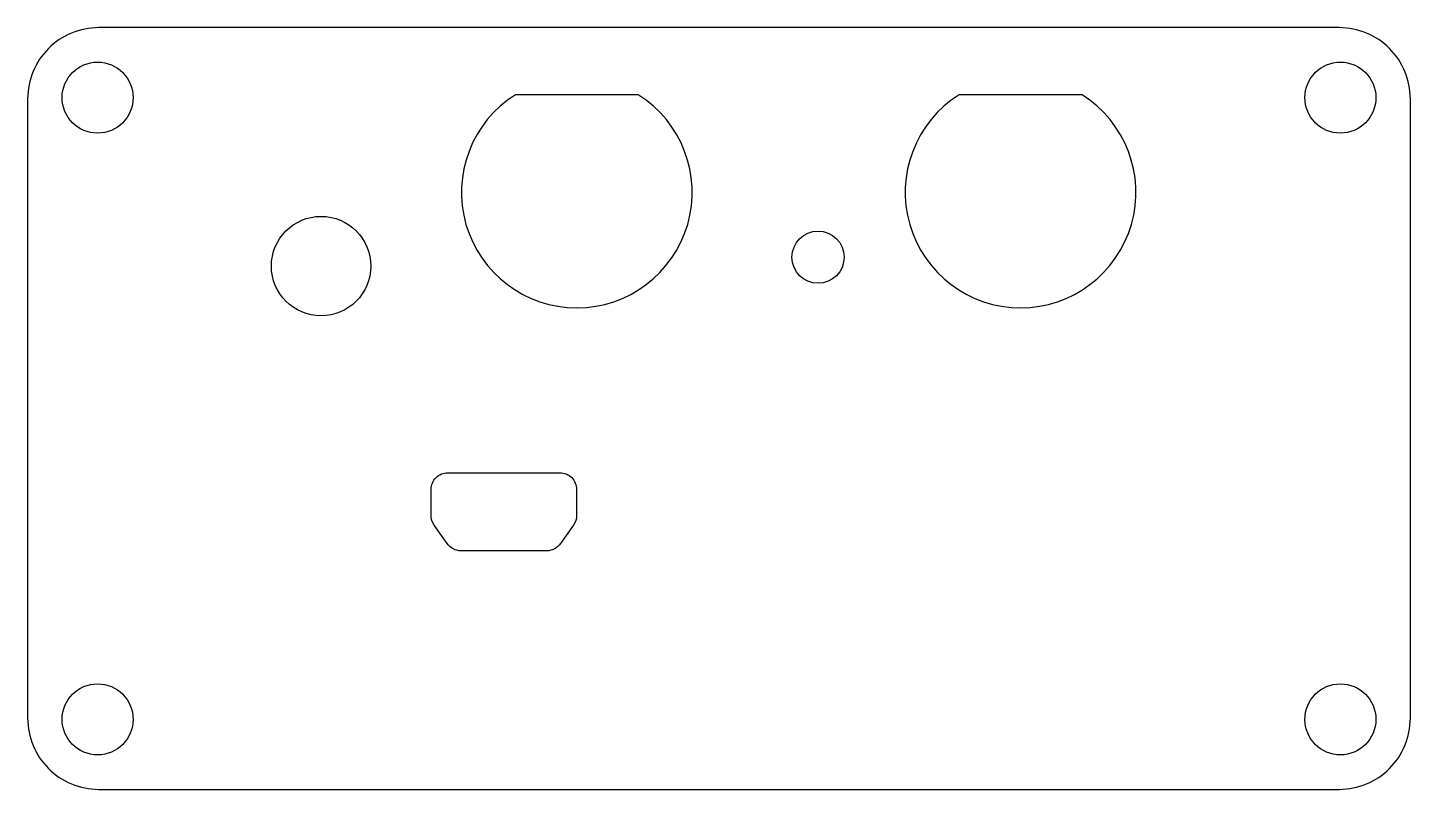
# Model space of a CAD drawing. Header units: millimetres. Extents: x -30 to 47.9, y -12 to 30.9.
import ezdxf

# ---------------------------------------------------------------- set-up
doc = ezdxf.new("R2010")
doc.units = ezdxf.units.MM
doc.layers.get('0').update_dxf_attribs({"linetype": 'CONTINUOUS'})

msp = doc.modelspace()

# ---------------------------------------------------------------- linework, layer by layer
for points in [[(-30, -8, 0.414214), (-26, -12), (43.9, -12, 0.414214), (47.9, -8), (47.9, 26.9, 0.414214), (43.9, 30.9), (-26, 30.9, 0.414214), (-30, 26.9)], [(-2.524, 27.121, 3.464111), (4.404, 27.121)], [(22.476, 27.121, 3.464111), (29.404, 27.121)], [(-0.757, 1.435), (-3.167, 1.435), (-3.177, 1.435), (-5.587, 1.435, -0.243852), (-6.363, 1.838), (-7.099, 2.88, -0.154733), (-7.272, 3.428), (-7.272, 4.885, -0.414214), (-6.322, 5.835), (-0.022, 5.835, -0.414214), (0.928, 4.885), (0.928, 3.428, -0.154733), (0.754, 2.88), (0.019, 1.838, -0.243852)]]:
    msp.add_lwpolyline(points, format="xyb", close=True)
for centre, radius in [((-26.06, 26.96), 2), ((43.96, 26.96), 2), ((-13.47, 17.47), 2.8), ((14.53, 17.97), 1.47), ((-26.06, -8.06), 2), ((43.96, -8.06), 2)]:
    msp.add_circle(centre, radius)

doc.saveas('drawing.dxf')
